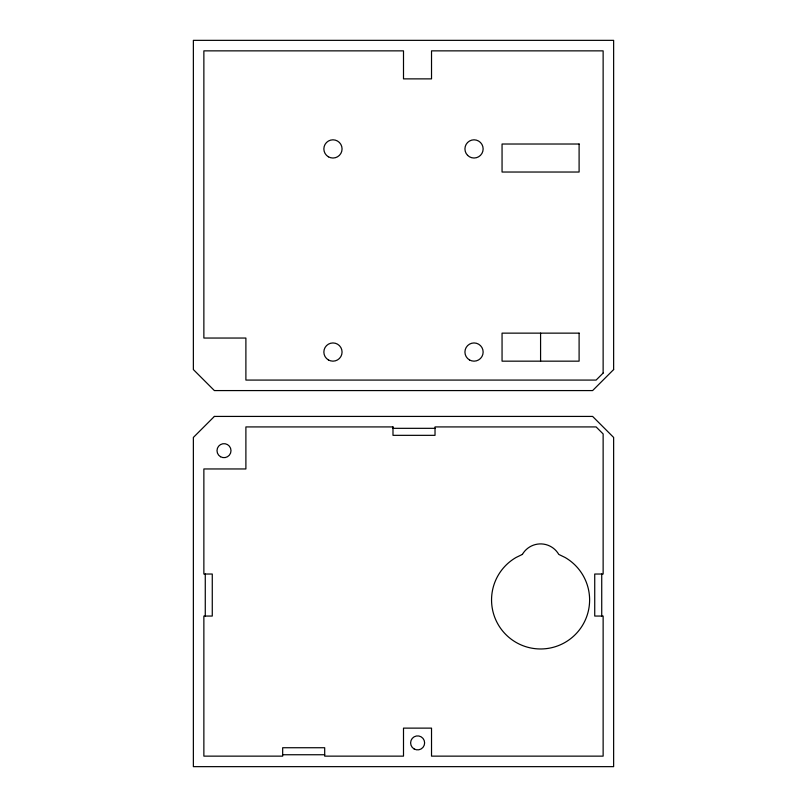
<?xml version="1.0" encoding="UTF-8"?>
<svg xmlns="http://www.w3.org/2000/svg" width="807" height="807" viewBox="0 0 807 807"><rect width="100%" height="100%" fill="white"/><g stroke="black" fill="none" stroke-linecap="round" stroke-linejoin="round"><path stroke-width="1.21" d="M392.989 428.325L435.023 428.325M282.672 754.747L324.696 754.747M601.729 574.029L601.729 616.054M540.579 333.14L540.579 361.163M205.271 574.029L205.271 616.054M522.381 554.409L516.066 557.476A49.035 49.035 0 0 0 503.023 631.457A49.035 49.035 0 0 0 578.145 631.457A49.035 49.035 0 0 0 565.092 557.476L558.777 554.409A21.012 21.012 0 0 0 522.381 554.409M214.38 416.422L193.367 437.434L193.367 766.65L613.633 766.65L613.633 437.434L592.62 416.422L214.38 416.422M603.132 373.066L596.121 380.077L245.893 380.077L245.893 338.042L203.868 338.042L203.868 50.861L403.5 50.861L403.5 78.874L431.523 78.874L431.523 50.861L603.132 50.861L603.132 373.066M613.633 369.566L592.62 390.578L214.38 390.578L193.367 369.566L193.367 40.35L613.633 40.35L613.633 369.566M579.103 144.019L502.055 144.019L502.055 172.032L579.103 172.032L579.103 144.019M579.103 333.14L502.055 333.14L502.055 361.163L579.103 361.163L579.103 333.14M392.989 426.923L245.893 426.923L245.893 468.958L203.868 468.958L203.868 574.029L212.271 574.029L212.271 616.054L203.868 616.054L203.868 756.139L282.672 756.139L282.672 747.736L324.696 747.736L324.696 756.139L403.5 756.139L403.5 728.126L431.523 728.126L431.523 756.139L603.132 756.139L603.132 616.054L594.729 616.054L594.729 574.029L603.132 574.029L603.132 433.934L596.121 426.923L435.023 426.923L435.023 435.336L392.989 435.336L392.989 426.923M220.503 456.722A7.001 7.001 0 0 0 231.004 450.659A7.001 7.001 0 0 0 220.503 444.596A7.001 7.001 0 0 0 220.503 456.722M414.122 748.957A7.001 7.001 0 0 0 424.623 742.894A7.001 7.001 0 0 0 414.122 736.821A7.001 7.001 0 0 0 414.122 748.957M328.409 359.942A9.109 9.109 0 0 0 342.067 352.054A9.109 9.109 0 0 0 328.409 344.165A9.109 9.109 0 0 0 328.409 359.942M469.482 359.942A9.109 9.109 0 0 0 483.141 352.054A9.109 9.109 0 0 0 469.482 344.165A9.109 9.109 0 0 0 469.482 359.942M467.596 155.358A9.109 9.109 0 0 0 482.828 151.282A9.109 9.109 0 0 0 471.681 140.125A9.109 9.109 0 0 0 467.596 155.358M328.409 156.81A9.109 9.109 0 0 0 342.067 148.922A9.109 9.109 0 0 0 328.409 141.033A9.109 9.109 0 0 0 328.409 156.81"/></g></svg>
